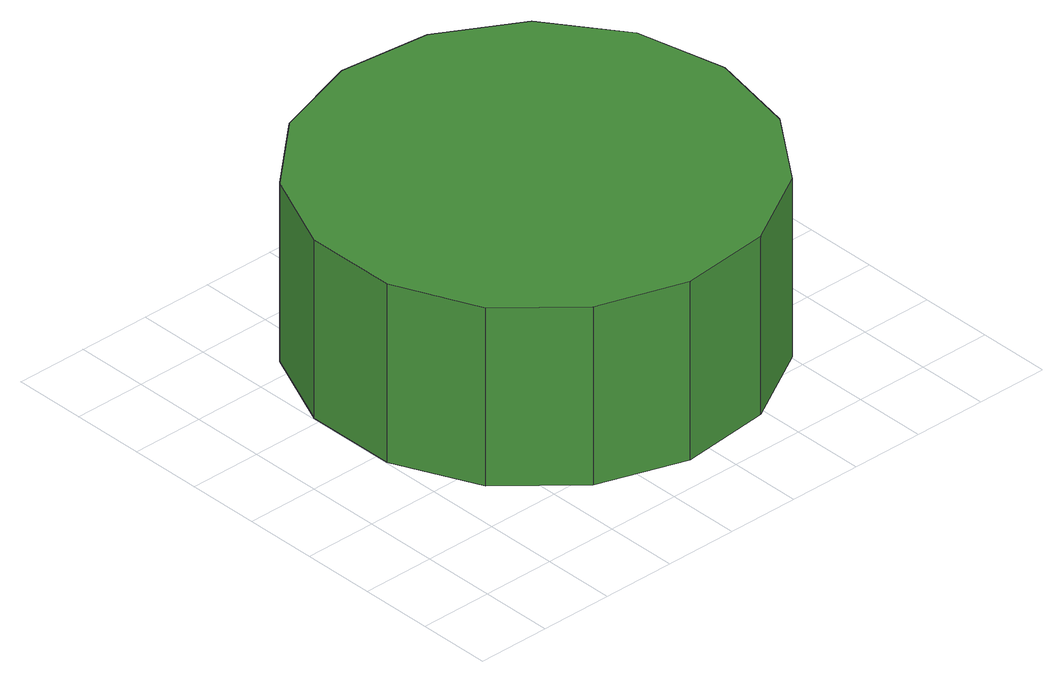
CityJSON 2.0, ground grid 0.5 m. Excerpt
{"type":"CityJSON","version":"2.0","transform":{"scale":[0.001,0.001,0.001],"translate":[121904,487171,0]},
"CityObjects":{
"tree1":{"type":"SolitaryVegetationObject","attributes":{"function":"something"},"geometry":[{"type":"MultiSurface","lod":"1","boundaries":[[[0,1,2,3,4,5,6,7,8,9,10,11,12,13,14]],[[15,16,17,18,19,20,21,22,23,24,25,26,27,28,29]],[[0,29,28,1]],[[1,28,27,2]],[[2,27,26,3]],[[3,26,25,4]],[[4,25,24,5]],[[5,24,23,6]],[[6,23,22,7]],[[7,22,21,8]],[[8,21,20,9]],[[9,20,19,10]],[[10,19,18,11]],[[11,18,17,12]],[[12,17,16,13]],[[13,16,15,14]],[[14,15,29,0]]]}]}
},
"vertices":[
[3513,1727,2247],[3382,2345,2247],[3011,2856,2247],[2464,3171,2247],[1836,3237,2247],[1235,3042,2247],[766,2620,2247],[509,2043,2247],[509,1411,2247],[766,834,2247],[1235,412,2247],[1836,216,2247],[2464,282,2247],[3011,598,2247],[3382,1109,2247],[3382,1109,977],[3011,598,977],[2464,282,977],[1836,216,977],[1235,412,977],[766,834,977],[509,1411,977],[509,2043,977],[766,2620,977],[1235,3042,977],[1836,3237,977],[2464,3171,977],[3011,2856,977],[3382,2345,977],[3513,1727,977]
]}
